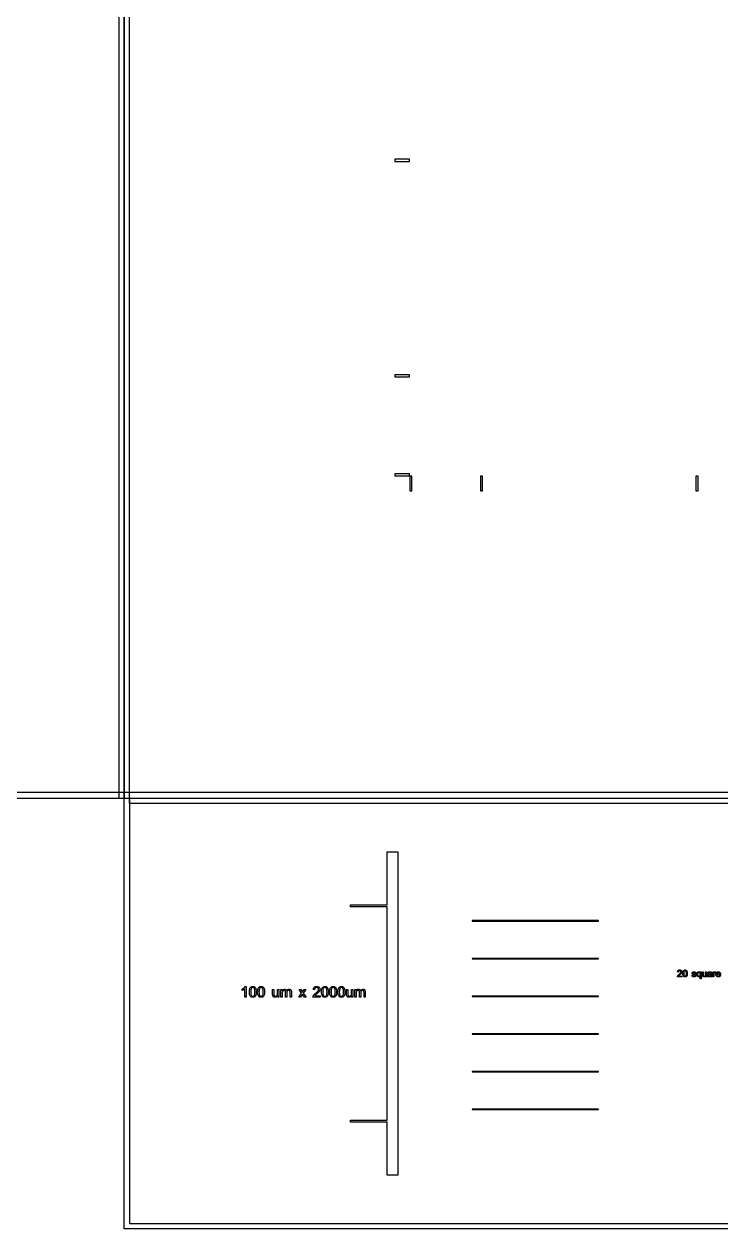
# Model space of a CAD drawing. Extents: x -47275 to 45580, y -34000 to 39989.
# Drawn here: x -10929 to -4464, y -34000 to -22815 of the extents above; entities that cross this region are included whole.
import ezdxf

# ---------------------------------------------------------------- set-up
doc = ezdxf.new("R2010")
doc.units = 0
doc.layers.add('Hybrids', color=5, linetype='CONTINUOUS')

# ---------------------------------------------------------------- blocks, each defined once
blk = doc.blocks.new('Al_etch_test')
at = {"layer": 'Hybrids', "linetype": 'CONTINUOUS'}
for points in [[(270, 1495), (1440, 1495), (1440, 1499), (270, 1499), (270, 1495)], [(270, 1145), (1440, 1145), (1440, 1149), (270, 1149), (270, 1145)], [(270, 795), (1440, 795), (1440, 799), (270, 799), (270, 795)], [(270, 445), (1440, 445), (1440, 449), (270, 449), (270, 445)], [(270, 95), (1440, 95), (1440, 99), (270, 99), (270, 95)], [(270, -255), (1440, -255), (1440, -251), (270, -251), (270, -255)]]:
    blk.add_lwpolyline(points, close=True, dxfattribs=at)
blk = doc.blocks.new('DC_test_structure')
at = {"layer": 'Hybrids', "linetype": 'CONTINUOUS'}
for points in [[(10000, 2000), (10000, -2000), (-10000, -2000), (-10000, 2000), (-9950, 2000), (-9950, 1950), (-9950, -1950), (9950, -1950), (9950, 1950), (-9950, 1950), (-9950, 2000), (10000, 2000)], [(-7560, 1500), (-7460, 1500), (-7460, -1500), (-7560, -1500), (-7560, -1010), (-7900, -1010), (-7900, -990), (-7560, -990), (-7560, 990), (-7900, 990), (-7900, 1010), (-7560, 1010), (-7560, 1500)], [(-4825.214, 347.515), (-4825.214, 340), (-4867.307, 340), (-4867.307, 341.39), (-4867.133, 342.737), (-4866.829, 344.083), (-4866.395, 345.43), (-4865.482, 347.558), (-4864.309, 349.687), (-4862.919, 351.772), (-4861.269, 353.901), (-4859.314, 356.029), (-4856.925, 358.375), (-4854.188, 360.851), (-4851.017, 363.544), (-4846.282, 367.541), (-4842.329, 371.146), (-4839.245, 374.274), (-4836.986, 377.01), (-4835.422, 379.443), (-4834.249, 381.832), (-4833.598, 384.178), (-4833.337, 386.437), (-4833.554, 388.652), (-4834.206, 390.694), (-4835.248, 392.562), (-4836.682, 394.256), (-4838.463, 395.646), (-4840.505, 396.645), (-4842.807, 397.253), (-4845.326, 397.47), (-4848.02, 397.253), (-4850.409, 396.602), (-4852.537, 395.559), (-4854.362, 394.082), (-4855.882, 392.214), (-4856.925, 390.042), (-4857.576, 387.523), (-4857.794, 384.699), (-4865.83, 385.525), (-4865.135, 389.738), (-4863.875, 393.431), (-4862.051, 396.558), (-4859.618, 399.208), (-4856.708, 401.25), (-4853.319, 402.727), (-4849.497, 403.639), (-4845.153, 403.943), (-4840.809, 403.595), (-4836.943, 402.64), (-4833.554, 401.076), (-4830.644, 398.861), (-4828.341, 396.167), (-4826.647, 393.17), (-4825.648, 389.869), (-4825.301, 386.263), (-4825.431, 384.352), (-4825.692, 382.44), (-4826.213, 380.573), (-4826.865, 378.748), (-4827.777, 376.837), (-4828.95, 374.925), (-4830.383, 372.971), (-4832.077, 370.972), (-4834.206, 368.714), (-4836.899, 366.107), (-4840.2, 363.11), (-4844.11, 359.765), (-4847.325, 357.028), (-4849.888, 354.769), (-4851.842, 352.988), (-4853.145, 351.729), (-4854.101, 350.643), (-4854.97, 349.6), (-4855.752, 348.558), (-4856.447, 347.515), (-4825.214, 347.515)], [(-4796.066, 403.943), (-4793.59, 403.813), (-4791.288, 403.422), (-4789.116, 402.77), (-4787.074, 401.858), (-4785.249, 400.685), (-4783.555, 399.338), (-4782.035, 397.731), (-4780.688, 395.907), (-4779.515, 393.865), (-4778.473, 391.606), (-4777.561, 389.13), (-4776.735, 386.437), (-4776.127, 383.396), (-4775.693, 379.878), (-4775.432, 375.881), (-4775.302, 371.407), (-4775.476, 366.064), (-4775.91, 361.242), (-4776.605, 356.985), (-4777.604, 353.292), (-4778.907, 350.035), (-4780.515, 347.168), (-4782.382, 344.691), (-4784.511, 342.65), (-4786.944, 340.999), (-4789.68, 339.826), (-4792.721, 339.131), (-4796.066, 338.914), (-4800.453, 339.305), (-4804.319, 340.565), (-4807.664, 342.606), (-4810.531, 345.517), (-4813.311, 350.078), (-4815.266, 355.942), (-4816.439, 363.023), (-4816.83, 371.407), (-4816.7, 376.75), (-4816.265, 381.572), (-4815.57, 385.829), (-4814.528, 389.565), (-4813.225, 392.779), (-4811.661, 395.646), (-4809.793, 398.122), (-4807.621, 400.207), (-4805.188, 401.814), (-4802.452, 402.987), (-4799.411, 403.682), (-4796.153, 403.936), (-4796.153, 397.47), (-4798.716, 397.166), (-4801.018, 396.298), (-4803.016, 394.864), (-4804.754, 392.909), (-4806.535, 389.347), (-4807.795, 384.612), (-4808.577, 378.618), (-4808.794, 371.407), (-4808.577, 364.196), (-4807.881, 358.331), (-4806.752, 353.77), (-4805.145, 350.512), (-4803.233, 348.21), (-4801.061, 346.603), (-4798.672, 345.647), (-4796.066, 345.343), (-4793.503, 345.647), (-4791.114, 346.646), (-4788.985, 348.254), (-4787.03, 350.556), (-4785.423, 353.814), (-4784.294, 358.375), (-4783.599, 364.239), (-4783.338, 371.407), (-4783.599, 378.574), (-4784.294, 384.482), (-4785.423, 389.043), (-4787.03, 392.301), (-4788.985, 394.56), (-4791.157, 396.167), (-4793.546, 397.123), (-4796.153, 397.47), (-4796.153, 403.936), (-4796.066, 403.943)], [(-4732.308, 353.77), (-4724.576, 354.987), (-4724.141, 352.771), (-4723.36, 350.86), (-4722.317, 349.209), (-4720.97, 347.863), (-4719.363, 346.777), (-4717.408, 345.995), (-4715.193, 345.517), (-4712.63, 345.387), (-4710.11, 345.517), (-4707.939, 345.908), (-4706.114, 346.603), (-4704.637, 347.558), (-4703.508, 348.688), (-4702.682, 349.948), (-4702.205, 351.294), (-4702.031, 352.728), (-4702.205, 353.944), (-4702.639, 355.074), (-4703.334, 356.029), (-4704.333, 356.898), (-4705.462, 357.419), (-4707.157, 358.071), (-4709.459, 358.766), (-4712.326, 359.548), (-4716.322, 360.59), (-4719.624, 361.546), (-4722.274, 362.458), (-4724.272, 363.284), (-4725.836, 364.152), (-4727.182, 365.151), (-4728.355, 366.324), (-4729.311, 367.671), (-4730.093, 369.104), (-4730.614, 370.625), (-4730.918, 372.189), (-4731.005, 373.883), (-4730.918, 375.36), (-4730.657, 376.837), (-4730.223, 378.227), (-4729.615, 379.573), (-4728.876, 380.833), (-4727.964, 381.963), (-4726.922, 383.005), (-4725.749, 383.961), (-4724.793, 384.569), (-4723.62, 385.177), (-4722.317, 385.698), (-4720.797, 386.22), (-4719.189, 386.611), (-4717.539, 386.915), (-4715.801, 387.088), (-4714.02, 387.175), (-4711.414, 387.045), (-4708.938, 386.784), (-4706.635, 386.263), (-4704.507, 385.612), (-4702.595, 384.743), (-4700.945, 383.744), (-4699.555, 382.614), (-4698.425, 381.354), (-4697.556, 379.878), (-4696.775, 378.227), (-4696.21, 376.315), (-4695.732, 374.23), (-4703.377, 373.188), (-4703.768, 374.838), (-4704.42, 376.359), (-4705.289, 377.619), (-4706.418, 378.748), (-4707.808, 379.617), (-4709.415, 380.225), (-4711.327, 380.616), (-4713.455, 380.746), (-4715.975, 380.616), (-4718.103, 380.268), (-4719.841, 379.704), (-4721.144, 378.965), (-4722.187, 378.01), (-4722.882, 377.01), (-4723.316, 375.924), (-4723.446, 374.795), (-4723.403, 374.013), (-4723.229, 373.318), (-4722.925, 372.667), (-4722.491, 372.058), (-4721.969, 371.45), (-4721.274, 370.886), (-4720.449, 370.408), (-4719.493, 369.973), (-4718.625, 369.669), (-4717.191, 369.235), (-4715.193, 368.67), (-4712.587, 367.975), (-4708.764, 366.889), (-4705.549, 365.933), (-4702.986, 365.065), (-4701.032, 364.326), (-4699.511, 363.544), (-4698.121, 362.589), (-4696.905, 361.503), (-4695.862, 360.243), (-4695.08, 358.809), (-4694.472, 357.202), (-4694.125, 355.464), (-4693.994, 353.553), (-4694.168, 351.598), (-4694.603, 349.73), (-4695.298, 347.906), (-4696.297, 346.168), (-4697.556, 344.518), (-4699.077, 343.084), (-4700.858, 341.868), (-4702.856, 340.825), (-4705.115, 340), (-4707.461, 339.392), (-4709.98, 339.044), (-4712.587, 338.957), (-4716.844, 339.175), (-4720.536, 339.87), (-4723.707, 341.043), (-4726.313, 342.693), (-4728.485, 344.778), (-4730.18, 347.298), (-4731.483, 350.295), (-4732.308, 353.77), (-4732.308, 353.77)], [(-4667.974, 387.175), (-4667.236, 387.088), (-4667.236, 381.007), (-4669.712, 380.703), (-4671.971, 379.921), (-4674.012, 378.531), (-4675.88, 376.663), (-4677.444, 374.187), (-4678.53, 371.146), (-4679.182, 367.454), (-4679.399, 363.197), (-4679.182, 358.983), (-4678.487, 355.378), (-4677.314, 352.293), (-4675.663, 349.817), (-4673.708, 347.863), (-4671.58, 346.472), (-4669.234, 345.647), (-4666.714, 345.387), (-4664.325, 345.647), (-4662.066, 346.429), (-4660.025, 347.732), (-4658.113, 349.6), (-4656.55, 351.989), (-4655.42, 354.943), (-4654.769, 358.418), (-4654.508, 362.502), (-4654.769, 366.802), (-4655.464, 370.538), (-4656.68, 373.709), (-4658.331, 376.359), (-4660.329, 378.357), (-4662.457, 379.834), (-4664.76, 380.703), (-4667.236, 381.007), (-4667.236, 387.088), (-4663.934, 386.697), (-4660.329, 385.351), (-4657.201, 383.092), (-4654.508, 379.964), (-4654.508, 386.133), (-4647.471, 386.133), (-4647.471, 322.32), (-4655.29, 322.32), (-4655.29, 344.909), (-4656.332, 343.649), (-4657.505, 342.563), (-4658.895, 341.52), (-4660.416, 340.652), (-4662.11, 339.87), (-4663.804, 339.348), (-4665.585, 339.044), (-4667.366, 338.957), (-4671.362, 339.348), (-4675.011, 340.565), (-4678.443, 342.606), (-4681.527, 345.517), (-4684.134, 349.079), (-4685.958, 353.292), (-4687.088, 358.071), (-4687.435, 363.501), (-4687.305, 366.846), (-4686.87, 370.06), (-4686.132, 373.101), (-4685.046, 375.968), (-4683.699, 378.531), (-4682.092, 380.79), (-4680.224, 382.701), (-4678.052, 384.308), (-4675.706, 385.525), (-4673.23, 386.437), (-4670.667, 386.958), (-4667.974, 387.175)], [(-4604.987, 340), (-4604.987, 346.777), (-4607.941, 343.345), (-4611.372, 340.912), (-4615.282, 339.435), (-4619.626, 338.957), (-4621.668, 339.044), (-4623.579, 339.348), (-4625.49, 339.826), (-4627.271, 340.521), (-4628.922, 341.347), (-4630.356, 342.259), (-4631.572, 343.301), (-4632.528, 344.431), (-4633.353, 345.691), (-4634.004, 347.081), (-4634.526, 348.601), (-4634.917, 350.252), (-4635.134, 351.555), (-4635.308, 353.206), (-4635.395, 355.204), (-4635.395, 357.55), (-4635.395, 386.133), (-4627.575, 386.133), (-4627.575, 360.547), (-4627.575, 357.723), (-4627.489, 355.421), (-4627.315, 353.597), (-4627.098, 352.293), (-4626.663, 350.816), (-4625.968, 349.513), (-4625.099, 348.384), (-4623.97, 347.428), (-4622.71, 346.646), (-4621.32, 346.125), (-4619.756, 345.777), (-4618.062, 345.691), (-4616.368, 345.777), (-4614.674, 346.125), (-4613.067, 346.69), (-4611.459, 347.472), (-4610.069, 348.427), (-4608.853, 349.6), (-4607.897, 350.903), (-4607.115, 352.38), (-4606.551, 354.118), (-4606.16, 356.203), (-4605.899, 358.636), (-4605.812, 361.416), (-4605.812, 386.133), (-4597.993, 386.133), (-4597.993, 340), (-4604.987, 340)], [(-4566.239, 387.175), (-4563.459, 387.088), (-4560.896, 386.828), (-4558.637, 386.393), (-4556.639, 385.785), (-4554.944, 385.003), (-4553.468, 384.178), (-4552.208, 383.266), (-4551.209, 382.267), (-4550.427, 381.137), (-4549.732, 379.878), (-4549.21, 378.487), (-4548.776, 376.967), (-4548.646, 375.751), (-4548.515, 374.143), (-4548.429, 372.145), (-4548.385, 369.756), (-4548.385, 354.378), (-4548.298, 350.425), (-4548.125, 347.472), (-4547.907, 345.517), (-4547.603, 344.083), (-4547.169, 342.693), (-4546.604, 341.303), (-4545.909, 340), (-4554.076, 340), (-4554.64, 341.26), (-4555.075, 342.606), (-4555.422, 344.083), (-4555.64, 345.691), (-4557.812, 343.953), (-4559.94, 342.519), (-4562.025, 341.347), (-4564.023, 340.478), (-4566.065, 339.783), (-4568.194, 339.305), (-4570.366, 339.044), (-4572.624, 338.957), (-4576.23, 339.175), (-4579.358, 339.87), (-4582.051, 340.999), (-4584.31, 342.65), (-4586.134, 344.605), (-4587.394, 346.863), (-4588.176, 349.383), (-4588.393, 352.163), (-4588.306, 353.814), (-4588.045, 355.378), (-4587.568, 356.898), (-4586.873, 358.331), (-4586.047, 359.635), (-4585.092, 360.851), (-4584.049, 361.894), (-4582.833, 362.849), (-4581.573, 363.631), (-4580.183, 364.326), (-4578.749, 364.891), (-4577.186, 365.412), (-4575.926, 365.673), (-4574.319, 365.977), (-4572.451, 366.281), (-4570.235, 366.585), (-4565.848, 367.15), (-4562.025, 367.801), (-4558.854, 368.496), (-4556.291, 369.278), (-4556.291, 371.016), (-4556.291, 363.153), (-4558.724, 362.284), (-4561.634, 361.546), (-4565.109, 360.808), (-4569.062, 360.199), (-4571.321, 359.808), (-4573.189, 359.461), (-4574.709, 359.027), (-4575.882, 358.636), (-4576.838, 358.114), (-4577.663, 357.55), (-4578.402, 356.855), (-4578.967, 356.073), (-4579.444, 355.204), (-4579.792, 354.292), (-4580.009, 353.336), (-4580.053, 352.38), (-4579.922, 350.86), (-4579.488, 349.513), (-4578.749, 348.254), (-4577.707, 347.168), (-4576.404, 346.255), (-4574.796, 345.604), (-4572.928, 345.213), (-4570.757, 345.082), (-4568.585, 345.169), (-4566.499, 345.56), (-4564.545, 346.168), (-4562.72, 347.037), (-4561.113, 348.123), (-4559.679, 349.383), (-4558.507, 350.816), (-4557.551, 352.467), (-4557.03, 353.944), (-4556.639, 355.725), (-4556.378, 357.854), (-4556.291, 360.286), (-4556.291, 363.153), (-4556.291, 371.016), (-4556.248, 371.32), (-4556.421, 373.492), (-4556.812, 375.36), (-4557.507, 376.88), (-4558.463, 378.053), (-4560.157, 379.182), (-4562.199, 380.008), (-4564.632, 380.529), (-4567.368, 380.703), (-4569.975, 380.573), (-4572.19, 380.182), (-4574.058, 379.573), (-4575.535, 378.748), (-4576.795, 377.575), (-4577.837, 376.055), (-4578.706, 374.187), (-4579.401, 371.928), (-4587.046, 372.971), (-4586.482, 375.273), (-4585.7, 377.401), (-4584.744, 379.226), (-4583.615, 380.877), (-4582.311, 382.267), (-4580.704, 383.526), (-4578.836, 384.612), (-4576.708, 385.525), (-4574.362, 386.22), (-4571.842, 386.741), (-4569.149, 387.045), (-4566.239, 387.175)], [(-4536.352, 340), (-4536.352, 386.133), (-4529.315, 386.133), (-4529.315, 379.139), (-4528.012, 381.354), (-4526.752, 383.179), (-4525.536, 384.612), (-4524.363, 385.612), (-4523.19, 386.263), (-4521.974, 386.784), (-4520.671, 387.045), (-4519.324, 387.175), (-4517.369, 387.002), (-4515.371, 386.524), (-4513.329, 385.742), (-4511.288, 384.656), (-4513.981, 377.401), (-4515.415, 378.14), (-4516.848, 378.661), (-4518.282, 378.965), (-4519.715, 379.096), (-4520.975, 378.965), (-4522.148, 378.705), (-4523.277, 378.183), (-4524.32, 377.532), (-4525.275, 376.663), (-4526.101, 375.707), (-4526.752, 374.534), (-4527.23, 373.275), (-4527.838, 371.103), (-4528.229, 368.887), (-4528.49, 366.542), (-4528.533, 364.152), (-4528.533, 340), (-4536.352, 340)], [(-4487.7, 387.175), (-4487.613, 387.167), (-4487.613, 380.746), (-4490.22, 380.486), (-4492.609, 379.834), (-4494.781, 378.705), (-4496.692, 377.141), (-4498.343, 375.186), (-4499.559, 372.927), (-4500.341, 370.364), (-4500.732, 367.497), (-4474.972, 367.497), (-4475.363, 370.19), (-4475.971, 372.58), (-4476.84, 374.578), (-4477.926, 376.229), (-4479.968, 378.183), (-4482.227, 379.617), (-4484.79, 380.442), (-4487.613, 380.746), (-4487.613, 387.167), (-4483.313, 386.741), (-4479.316, 385.568), (-4475.754, 383.613), (-4472.583, 380.877), (-4470.02, 377.401), (-4468.196, 373.275), (-4467.11, 368.54), (-4466.719, 363.153), (-4466.762, 362.762), (-4466.762, 361.068), (-4501.166, 361.068), (-4500.775, 357.463), (-4499.907, 354.335), (-4498.603, 351.642), (-4496.866, 349.426), (-4494.824, 347.645), (-4492.522, 346.386), (-4490.002, 345.604), (-4487.222, 345.387), (-4485.181, 345.517), (-4483.269, 345.951), (-4481.488, 346.646), (-4479.881, 347.645), (-4478.447, 348.905), (-4477.188, 350.556), (-4476.058, 352.511), (-4475.059, 354.856), (-4466.979, 353.857), (-4468.152, 350.512), (-4469.716, 347.558), (-4471.714, 344.996), (-4474.06, 342.867), (-4476.84, 341.129), (-4479.968, 339.913), (-4483.443, 339.175), (-4487.266, 338.957), (-4492.088, 339.305), (-4496.345, 340.478), (-4500.124, 342.433), (-4503.338, 345.169), (-4505.945, 348.601), (-4507.769, 352.641), (-4508.899, 357.332), (-4509.246, 362.675), (-4508.899, 368.149), (-4507.769, 373.014), (-4505.901, 377.184), (-4503.251, 380.746), (-4500.037, 383.526), (-4496.388, 385.568), (-4492.261, 386.741), (-4487.7, 387.175)], [(-8869.403, 151.683), (-8881.526, 151.683), (-8881.526, 228.931), (-8883.95, 226.842), (-8886.644, 224.755), (-8889.675, 222.667), (-8893.042, 220.579), (-8896.544, 218.559), (-8899.777, 216.875), (-8902.875, 215.461), (-8905.771, 214.317), (-8905.771, 226.034), (-8900.854, 228.527), (-8896.275, 231.288), (-8891.965, 234.318), (-8887.991, 237.618), (-8884.489, 240.985), (-8881.526, 244.285), (-8879.101, 247.586), (-8877.215, 250.818), (-8869.403, 250.818), (-8869.403, 151.683)], [(-8806.299, 250.808), (-8806.164, 250.818), (-8802.326, 250.616), (-8798.756, 250.01), (-8795.389, 249), (-8792.224, 247.586), (-8789.395, 245.767), (-8786.769, 243.68), (-8784.411, 241.188), (-8782.323, 238.359), (-8780.505, 235.194), (-8778.889, 231.692), (-8777.475, 227.853), (-8776.195, 223.677), (-8775.252, 218.963), (-8774.578, 213.508), (-8774.174, 207.312), (-8773.973, 200.375), (-8774.242, 192.091), (-8774.916, 184.616), (-8775.993, 178.016), (-8777.542, 172.291), (-8779.562, 167.24), (-8782.054, 162.796), (-8784.95, 158.957), (-8788.25, 155.791), (-8792.021, 153.232), (-8796.264, 151.414), (-8800.979, 150.336), (-8806.164, 150), (-8812.966, 150.606), (-8818.96, 152.559), (-8824.146, 155.725), (-8828.591, 160.237), (-8832.901, 167.308), (-8835.931, 176.4), (-8837.75, 187.377), (-8838.356, 200.375), (-8838.154, 208.659), (-8837.481, 216.135), (-8836.403, 222.734), (-8834.787, 228.527), (-8832.766, 233.51), (-8830.342, 237.955), (-8827.446, 241.794), (-8824.078, 245.027), (-8820.307, 247.518), (-8816.065, 249.336), (-8811.35, 250.414), (-8806.299, 250.808), (-8806.299, 240.784), (-8810.272, 240.312), (-8813.842, 238.965), (-8816.94, 236.743), (-8819.634, 233.712), (-8822.395, 228.189), (-8824.348, 220.848), (-8825.56, 211.555), (-8825.897, 200.375), (-8825.56, 189.196), (-8824.482, 180.104), (-8822.732, 173.033), (-8820.24, 167.982), (-8817.277, 164.412), (-8813.909, 161.92), (-8810.205, 160.438), (-8806.164, 159.967), (-8802.191, 160.438), (-8798.487, 161.988), (-8795.186, 164.479), (-8792.156, 168.049), (-8789.664, 173.1), (-8787.913, 180.171), (-8786.836, 189.263), (-8786.431, 200.375), (-8786.836, 211.488), (-8787.913, 220.647), (-8789.664, 227.718), (-8792.156, 232.769), (-8795.186, 236.272), (-8798.554, 238.763), (-8802.258, 240.245), (-8806.299, 240.784), (-8806.299, 250.808)], [(-8729.591, 250.808), (-8729.456, 250.818), (-8725.617, 250.616), (-8722.048, 250.01), (-8718.68, 249), (-8715.515, 247.586), (-8712.687, 245.767), (-8710.06, 243.68), (-8707.703, 241.188), (-8705.615, 238.359), (-8703.797, 235.194), (-8702.18, 231.692), (-8700.766, 227.853), (-8699.486, 223.677), (-8698.543, 218.963), (-8697.87, 213.508), (-8697.467, 207.312), (-8697.264, 200.375), (-8697.534, 192.091), (-8698.207, 184.616), (-8699.285, 178.016), (-8700.833, 172.291), (-8702.854, 167.24), (-8705.346, 162.796), (-8708.242, 158.957), (-8711.542, 155.791), (-8715.313, 153.232), (-8719.556, 151.414), (-8724.27, 150.336), (-8729.456, 150), (-8736.258, 150.606), (-8742.252, 152.559), (-8747.438, 155.725), (-8751.883, 160.237), (-8756.193, 167.308), (-8759.224, 176.4), (-8761.042, 187.377), (-8761.648, 200.375), (-8761.446, 208.659), (-8760.772, 216.135), (-8759.695, 222.734), (-8758.078, 228.527), (-8756.058, 233.51), (-8753.634, 237.955), (-8750.737, 241.794), (-8747.371, 245.027), (-8743.599, 247.518), (-8739.356, 249.336), (-8734.642, 250.414), (-8729.591, 250.808), (-8729.591, 240.784), (-8733.564, 240.312), (-8737.134, 238.965), (-8740.231, 236.743), (-8742.925, 233.712), (-8745.686, 228.189), (-8747.64, 220.848), (-8748.852, 211.555), (-8749.189, 200.375), (-8748.852, 189.196), (-8747.775, 180.104), (-8746.024, 173.033), (-8743.531, 167.982), (-8740.569, 164.412), (-8737.201, 161.92), (-8733.497, 160.438), (-8729.456, 159.967), (-8725.483, 160.438), (-8721.779, 161.988), (-8718.479, 164.479), (-8715.448, 168.049), (-8712.956, 173.1), (-8711.205, 180.171), (-8710.127, 189.263), (-8709.723, 200.375), (-8710.127, 211.488), (-8711.205, 220.647), (-8712.956, 227.718), (-8715.448, 232.769), (-8718.479, 236.272), (-8721.846, 238.763), (-8725.55, 240.245), (-8729.591, 240.784), (-8729.591, 250.808)], [(-8545.626, 151.683), (-8545.626, 223.206), (-8534.782, 223.206), (-8534.782, 213.171), (-8532.964, 215.663), (-8530.877, 217.886), (-8528.519, 219.839), (-8525.826, 221.59), (-8522.997, 223.004), (-8519.899, 224.014), (-8516.599, 224.62), (-8513.097, 224.823), (-8509.326, 224.553), (-8505.891, 223.947), (-8502.86, 222.937), (-8500.099, 221.522), (-8497.742, 219.704), (-8495.789, 217.549), (-8494.172, 215.057), (-8492.893, 212.296), (-8488.381, 217.751), (-8483.127, 221.657), (-8477.336, 224.014), (-8470.803, 224.823), (-8465.819, 224.419), (-8461.442, 223.341), (-8457.671, 221.455), (-8454.438, 218.896), (-8451.946, 215.528), (-8450.195, 211.42), (-8449.117, 206.504), (-8448.713, 200.779), (-8448.713, 151.683), (-8460.768, 151.683), (-8460.768, 196.739), (-8460.903, 200.106), (-8461.105, 202.935), (-8461.509, 205.291), (-8461.98, 207.177), (-8462.722, 208.659), (-8463.665, 210.073), (-8464.809, 211.285), (-8466.223, 212.363), (-8467.84, 213.171), (-8469.591, 213.778), (-8471.477, 214.182), (-8473.497, 214.317), (-8477.133, 213.979), (-8480.434, 213.036), (-8483.397, 211.42), (-8486.024, 209.265), (-8488.246, 206.369), (-8489.795, 202.733), (-8490.738, 198.355), (-8491.007, 193.237), (-8491.007, 151.683), (-8503.13, 151.683), (-8503.13, 198.153), (-8503.332, 201.925), (-8503.871, 205.224), (-8504.813, 207.985), (-8506.093, 210.275), (-8507.844, 212.027), (-8509.999, 213.306), (-8512.693, 214.047), (-8515.791, 214.317), (-8518.35, 214.114), (-8520.775, 213.643), (-8523.064, 212.767), (-8525.287, 211.622), (-8527.308, 210.073), (-8529.058, 208.255), (-8530.473, 206.167), (-8531.55, 203.743), (-8532.426, 200.847), (-8533.031, 197.412), (-8533.435, 193.371), (-8533.503, 188.791), (-8533.503, 151.683), (-8545.626, 151.683)], [(-8182.949, 163.334), (-8182.949, 151.683), (-8248.208, 151.683), (-8248.208, 153.839), (-8247.939, 155.926), (-8247.467, 158.014), (-8246.793, 160.102), (-8245.379, 163.402), (-8243.561, 166.702), (-8241.406, 169.935), (-8238.847, 173.234), (-8235.816, 176.534), (-8232.112, 180.171), (-8227.869, 184.01), (-8222.952, 188.186), (-8215.612, 194.381), (-8209.484, 199.971), (-8204.701, 204.82), (-8201.2, 209.063), (-8198.775, 212.835), (-8196.957, 216.539), (-8195.946, 220.176), (-8195.542, 223.677), (-8195.879, 227.112), (-8196.889, 230.278), (-8198.506, 233.173), (-8200.728, 235.8), (-8203.49, 237.955), (-8206.655, 239.504), (-8210.224, 240.447), (-8214.13, 240.784), (-8218.305, 240.447), (-8222.009, 239.437), (-8225.31, 237.82), (-8228.138, 235.53), (-8230.496, 232.635), (-8232.112, 229.267), (-8233.122, 225.361), (-8233.458, 220.983), (-8245.918, 222.263), (-8244.84, 228.796), (-8242.888, 234.52), (-8240.059, 239.369), (-8236.287, 243.478), (-8231.775, 246.643), (-8226.522, 248.932), (-8220.595, 250.347), (-8213.861, 250.818), (-8207.126, 250.279), (-8201.132, 248.798), (-8195.879, 246.374), (-8191.367, 242.939), (-8187.797, 238.763), (-8185.171, 234.116), (-8183.622, 228.998), (-8183.083, 223.408), (-8183.285, 220.444), (-8183.689, 217.482), (-8184.497, 214.586), (-8185.508, 211.757), (-8186.922, 208.794), (-8188.74, 205.83), (-8190.963, 202.8), (-8193.589, 199.702), (-8196.889, 196.2), (-8201.065, 192.159), (-8206.183, 187.512), (-8212.245, 182.326), (-8217.228, 178.084), (-8221.202, 174.581), (-8224.232, 171.82), (-8226.253, 169.867), (-8227.734, 168.183), (-8229.081, 166.567), (-8230.293, 164.951), (-8231.371, 163.334), (-8182.949, 163.334)], [(-8137.893, 250.808), (-8137.758, 250.818), (-8133.92, 250.616), (-8130.35, 250.01), (-8126.983, 249), (-8123.818, 247.586), (-8120.989, 245.767), (-8118.363, 243.68), (-8116.006, 241.188), (-8113.917, 238.359), (-8112.099, 235.194), (-8110.483, 231.692), (-8109.069, 227.853), (-8107.789, 223.677), (-8106.847, 218.963), (-8106.173, 213.508), (-8105.769, 207.312), (-8105.567, 200.375), (-8105.836, 192.091), (-8106.51, 184.616), (-8107.587, 178.016), (-8109.136, 172.291), (-8111.156, 167.24), (-8113.648, 162.796), (-8116.545, 158.957), (-8119.844, 155.791), (-8123.616, 153.232), (-8127.859, 151.414), (-8132.573, 150.336), (-8137.758, 150), (-8144.56, 150.606), (-8150.554, 152.559), (-8155.74, 155.725), (-8160.185, 160.237), (-8164.495, 167.308), (-8167.526, 176.4), (-8169.344, 187.377), (-8169.951, 200.375), (-8169.748, 208.659), (-8169.075, 216.135), (-8167.997, 222.734), (-8166.381, 228.527), (-8164.361, 233.51), (-8161.936, 237.955), (-8159.041, 241.794), (-8155.673, 245.027), (-8151.901, 247.518), (-8147.659, 249.336), (-8142.944, 250.414), (-8137.893, 250.808), (-8137.893, 240.784), (-8141.866, 240.312), (-8145.436, 238.965), (-8148.534, 236.743), (-8151.228, 233.712), (-8153.989, 228.189), (-8155.943, 220.848), (-8157.155, 211.555), (-8157.491, 200.375), (-8157.155, 189.196), (-8156.077, 180.104), (-8154.326, 173.033), (-8151.834, 167.982), (-8148.871, 164.412), (-8145.503, 161.92), (-8141.799, 160.438), (-8137.758, 159.967), (-8133.785, 160.438), (-8130.081, 161.988), (-8126.781, 164.479), (-8123.751, 168.049), (-8121.258, 173.1), (-8119.507, 180.171), (-8118.43, 189.263), (-8118.026, 200.375), (-8118.43, 211.488), (-8119.507, 220.647), (-8121.258, 227.718), (-8123.751, 232.769), (-8126.781, 236.272), (-8130.149, 238.763), (-8133.853, 240.245), (-8137.893, 240.784), (-8137.893, 250.808)], [(-8061.185, 250.808), (-8061.051, 250.818), (-8057.211, 250.616), (-8053.642, 250.01), (-8050.275, 249), (-8047.109, 247.586), (-8044.281, 245.767), (-8041.654, 243.68), (-8039.297, 241.188), (-8037.21, 238.359), (-8035.391, 235.194), (-8033.774, 231.692), (-8032.36, 227.853), (-8031.081, 223.677), (-8030.138, 218.963), (-8029.465, 213.508), (-8029.061, 207.312), (-8028.858, 200.375), (-8029.128, 192.091), (-8029.801, 184.616), (-8030.879, 178.016), (-8032.428, 172.291), (-8034.448, 167.24), (-8036.94, 162.796), (-8039.836, 158.957), (-8043.136, 155.791), (-8046.908, 153.232), (-8051.15, 151.414), (-8055.865, 150.336), (-8061.051, 150), (-8067.853, 150.606), (-8073.846, 152.559), (-8079.032, 155.725), (-8083.477, 160.237), (-8087.787, 167.308), (-8090.818, 176.4), (-8092.636, 187.377), (-8093.242, 200.375), (-8093.04, 208.659), (-8092.366, 216.135), (-8091.289, 222.734), (-8089.673, 228.527), (-8087.653, 233.51), (-8085.228, 237.955), (-8082.332, 241.794), (-8078.965, 245.027), (-8075.193, 247.518), (-8070.95, 249.336), (-8066.236, 250.414), (-8061.185, 250.808), (-8061.185, 240.784), (-8065.159, 240.312), (-8068.728, 238.965), (-8071.826, 236.743), (-8074.519, 233.712), (-8077.281, 228.189), (-8079.234, 220.848), (-8080.446, 211.555), (-8080.783, 200.375), (-8080.446, 189.196), (-8079.369, 180.104), (-8077.618, 173.033), (-8075.126, 167.982), (-8072.163, 164.412), (-8068.795, 161.92), (-8065.091, 160.438), (-8061.051, 159.967), (-8057.077, 160.438), (-8053.373, 161.988), (-8050.073, 164.479), (-8047.042, 168.049), (-8044.551, 173.1), (-8042.8, 180.171), (-8041.722, 189.263), (-8041.318, 200.375), (-8041.722, 211.488), (-8042.8, 220.647), (-8044.551, 227.718), (-8047.042, 232.769), (-8050.073, 236.272), (-8053.44, 238.763), (-8057.144, 240.245), (-8061.185, 240.784), (-8061.185, 250.808)], [(-7984.477, 250.808), (-7984.342, 250.818), (-7980.504, 250.616), (-7976.934, 250.01), (-7973.567, 249), (-7970.402, 247.586), (-7967.573, 245.767), (-7964.946, 243.68), (-7962.589, 241.188), (-7960.501, 238.359), (-7958.683, 235.194), (-7957.067, 231.692), (-7955.652, 227.853), (-7954.373, 223.677), (-7953.43, 218.963), (-7952.756, 213.508), (-7952.352, 207.312), (-7952.151, 200.375), (-7952.42, 192.091), (-7953.093, 184.616), (-7954.17, 178.016), (-7955.72, 172.291), (-7957.74, 167.24), (-7960.232, 162.796), (-7963.128, 158.957), (-7966.428, 155.791), (-7970.199, 153.232), (-7974.442, 151.414), (-7979.157, 150.336), (-7984.342, 150), (-7991.144, 150.606), (-7997.138, 152.559), (-8002.324, 155.725), (-8006.768, 160.237), (-8011.079, 167.308), (-8014.109, 176.4), (-8015.928, 187.377), (-8016.534, 200.375), (-8016.332, 208.659), (-8015.659, 216.135), (-8014.581, 222.734), (-8012.965, 228.527), (-8010.944, 233.51), (-8008.52, 237.955), (-8005.624, 241.794), (-8002.256, 245.027), (-7998.485, 247.518), (-7994.242, 249.336), (-7989.528, 250.414), (-7984.477, 250.808), (-7984.477, 240.784), (-7988.45, 240.312), (-7992.02, 238.965), (-7995.118, 236.743), (-7997.812, 233.712), (-8000.573, 228.189), (-8002.526, 220.848), (-8003.738, 211.555), (-8004.075, 200.375), (-8003.738, 189.196), (-8002.66, 180.104), (-8000.909, 173.033), (-7998.418, 167.982), (-7995.454, 164.412), (-7992.087, 161.92), (-7988.383, 160.438), (-7984.342, 159.967), (-7980.369, 160.438), (-7976.664, 161.988), (-7973.364, 164.479), (-7970.334, 168.049), (-7967.842, 173.1), (-7966.091, 180.171), (-7965.014, 189.263), (-7964.609, 200.375), (-7965.014, 211.488), (-7966.091, 220.647), (-7967.842, 227.718), (-7970.334, 232.769), (-7973.364, 236.272), (-7976.732, 238.763), (-7980.436, 240.245), (-7984.477, 240.784), (-7984.477, 250.808)], [(-7859.75, 151.683), (-7859.75, 223.206), (-7848.907, 223.206), (-7848.907, 213.171), (-7847.089, 215.663), (-7845.001, 217.886), (-7842.644, 219.839), (-7839.95, 221.59), (-7837.122, 223.004), (-7834.024, 224.014), (-7830.724, 224.62), (-7827.221, 224.823), (-7823.45, 224.553), (-7820.015, 223.947), (-7816.985, 222.937), (-7814.224, 221.522), (-7811.866, 219.704), (-7809.913, 217.549), (-7808.297, 215.057), (-7807.018, 212.296), (-7802.505, 217.751), (-7797.252, 221.657), (-7791.46, 224.014), (-7784.928, 224.823), (-7779.944, 224.419), (-7775.566, 223.341), (-7771.795, 221.455), (-7768.562, 218.896), (-7766.07, 215.528), (-7764.32, 211.42), (-7763.242, 206.504), (-7762.838, 200.779), (-7762.838, 151.683), (-7774.893, 151.683), (-7774.893, 196.739), (-7775.027, 200.106), (-7775.23, 202.935), (-7775.634, 205.291), (-7776.105, 207.177), (-7776.846, 208.659), (-7777.789, 210.073), (-7778.934, 211.285), (-7780.348, 212.363), (-7781.964, 213.171), (-7783.715, 213.778), (-7785.601, 214.182), (-7787.622, 214.317), (-7791.258, 213.979), (-7794.558, 213.036), (-7797.521, 211.42), (-7800.148, 209.265), (-7802.371, 206.369), (-7803.919, 202.733), (-7804.862, 198.355), (-7805.132, 193.237), (-7805.132, 151.683), (-7817.254, 151.683), (-7817.254, 198.153), (-7817.456, 201.925), (-7817.995, 205.224), (-7818.938, 207.985), (-7820.218, 210.275), (-7821.968, 212.027), (-7824.123, 213.306), (-7826.817, 214.047), (-7829.916, 214.317), (-7832.475, 214.114), (-7834.899, 213.643), (-7837.189, 212.767), (-7839.411, 211.622), (-7841.431, 210.073), (-7843.183, 208.255), (-7844.597, 206.167), (-7845.674, 203.743), (-7846.55, 200.847), (-7847.156, 197.412), (-7847.56, 193.371), (-7847.628, 188.791), (-7847.628, 151.683), (-7859.75, 151.683)], [(-8575.461, 151.683), (-8575.461, 162.19), (-8580.04, 156.869), (-8585.36, 153.097), (-8591.422, 150.808), (-8598.156, 150.067), (-8601.322, 150.202), (-8604.285, 150.674), (-8607.248, 151.414), (-8610.009, 152.492), (-8612.569, 153.771), (-8614.791, 155.186), (-8616.677, 156.802), (-8618.158, 158.553), (-8619.438, 160.506), (-8620.448, 162.661), (-8621.257, 165.018), (-8621.862, 167.578), (-8622.199, 169.597), (-8622.469, 172.157), (-8622.604, 175.255), (-8622.604, 178.892), (-8622.604, 223.206), (-8610.481, 223.206), (-8610.481, 183.539), (-8610.481, 179.161), (-8610.346, 175.591), (-8610.077, 172.763), (-8609.74, 170.743), (-8609.066, 168.453), (-8607.989, 166.432), (-8606.642, 164.681), (-8604.891, 163.2), (-8602.938, 161.988), (-8600.783, 161.18), (-8598.359, 160.641), (-8595.732, 160.506), (-8593.105, 160.641), (-8590.479, 161.18), (-8587.987, 162.055), (-8585.495, 163.267), (-8583.34, 164.749), (-8581.454, 166.567), (-8579.973, 168.588), (-8578.76, 170.877), (-8577.885, 173.572), (-8577.279, 176.804), (-8576.875, 180.575), (-8576.74, 184.886), (-8576.74, 223.206), (-8564.617, 223.206), (-8564.617, 151.683), (-8575.461, 151.683)], [(-8379.575, 151.683), (-8353.444, 188.859), (-8377.622, 223.206), (-8362.469, 223.206), (-8351.491, 206.437), (-8350.077, 204.079), (-8348.73, 201.992), (-8347.585, 200.106), (-8346.507, 198.422), (-8345.093, 200.578), (-8343.679, 202.598), (-8342.332, 204.483), (-8341.052, 206.302), (-8328.997, 223.206), (-8314.518, 223.206), (-8339.234, 189.533), (-8312.632, 151.683), (-8327.515, 151.683), (-8342.197, 173.908), (-8346.104, 179.902), (-8364.893, 151.683), (-8379.575, 151.683)], [(-7889.585, 151.683), (-7889.585, 162.19), (-7894.164, 156.869), (-7899.485, 153.097), (-7905.546, 150.808), (-7912.281, 150.067), (-7915.446, 150.202), (-7918.409, 150.674), (-7921.373, 151.414), (-7924.134, 152.492), (-7926.693, 153.771), (-7928.915, 155.186), (-7930.801, 156.802), (-7932.283, 158.553), (-7933.562, 160.506), (-7934.573, 162.661), (-7935.381, 165.018), (-7935.987, 167.578), (-7936.323, 169.597), (-7936.593, 172.157), (-7936.727, 175.255), (-7936.727, 178.892), (-7936.727, 223.206), (-7924.605, 223.206), (-7924.605, 183.539), (-7924.605, 179.161), (-7924.471, 175.591), (-7924.202, 172.763), (-7923.864, 170.743), (-7923.191, 168.453), (-7922.113, 166.432), (-7920.766, 164.681), (-7919.015, 163.2), (-7917.062, 161.988), (-7914.907, 161.18), (-7912.483, 160.641), (-7909.856, 160.506), (-7907.23, 160.641), (-7904.603, 161.18), (-7902.112, 162.055), (-7899.619, 163.267), (-7897.464, 164.749), (-7895.579, 166.567), (-7894.097, 168.588), (-7892.885, 170.877), (-7892.009, 173.572), (-7891.403, 176.804), (-7890.999, 180.575), (-7890.864, 184.886), (-7890.864, 223.206), (-7878.742, 223.206), (-7878.742, 151.683), (-7889.585, 151.683)]]:
    blk.add_lwpolyline(points, close=True, dxfattribs=at)
blk.add_blockref('Al_etch_test', (-7040, -637.41))
blk = doc.blocks.new('highQ')
at = {"layer": 'Hybrids', "linetype": 'CONTINUOUS'}
for points in [[(50, 0), (50, 20000), (0, 20000), (0, 0), (50, 0)], [(20000, 0), (20000, 20000), (19950, 20000), (19950, 0), (20000, 0)], [(2512.6, 5930), (2512.6, 5910), (2647.4, 5910), (2647.4, 5930), (2512.6, 5930)], [(2512.6, 3930), (2512.6, 3910), (2647.4, 3910), (2647.4, 3930), (2512.6, 3930)], [(2512.6, 3010), (2512.6, 2990), (2647.4, 2990), (2647.4, 3010), (2512.6, 3010)], [(2650, 2852.6), (2670, 2852.6), (2670, 2987.4), (2650, 2987.4), (2650, 2852.6)], [(3325, 2987.4), (3305, 2987.4), (3305, 2852.6), (3325, 2852.6), (3325, 2987.4)], [(5325, 2987.4), (5305, 2987.4), (5305, 2852.6), (5325, 2852.6), (5325, 2987.4)], [(0, 0), (20000, 0), (20000, 50), (0, 50), (0, 0)]]:
    blk.add_lwpolyline(points, close=True, dxfattribs=at)

msp = doc.modelspace()

# ---------------------------------------------------------------- block references
for name, p in [('highQ', (-30000, -30000)), ('highQ', (-10000, -30000)), ('DC_test_structure', (0, -32000))]:
    msp.add_blockref(name, p)

doc.saveas('drawing.dxf')
